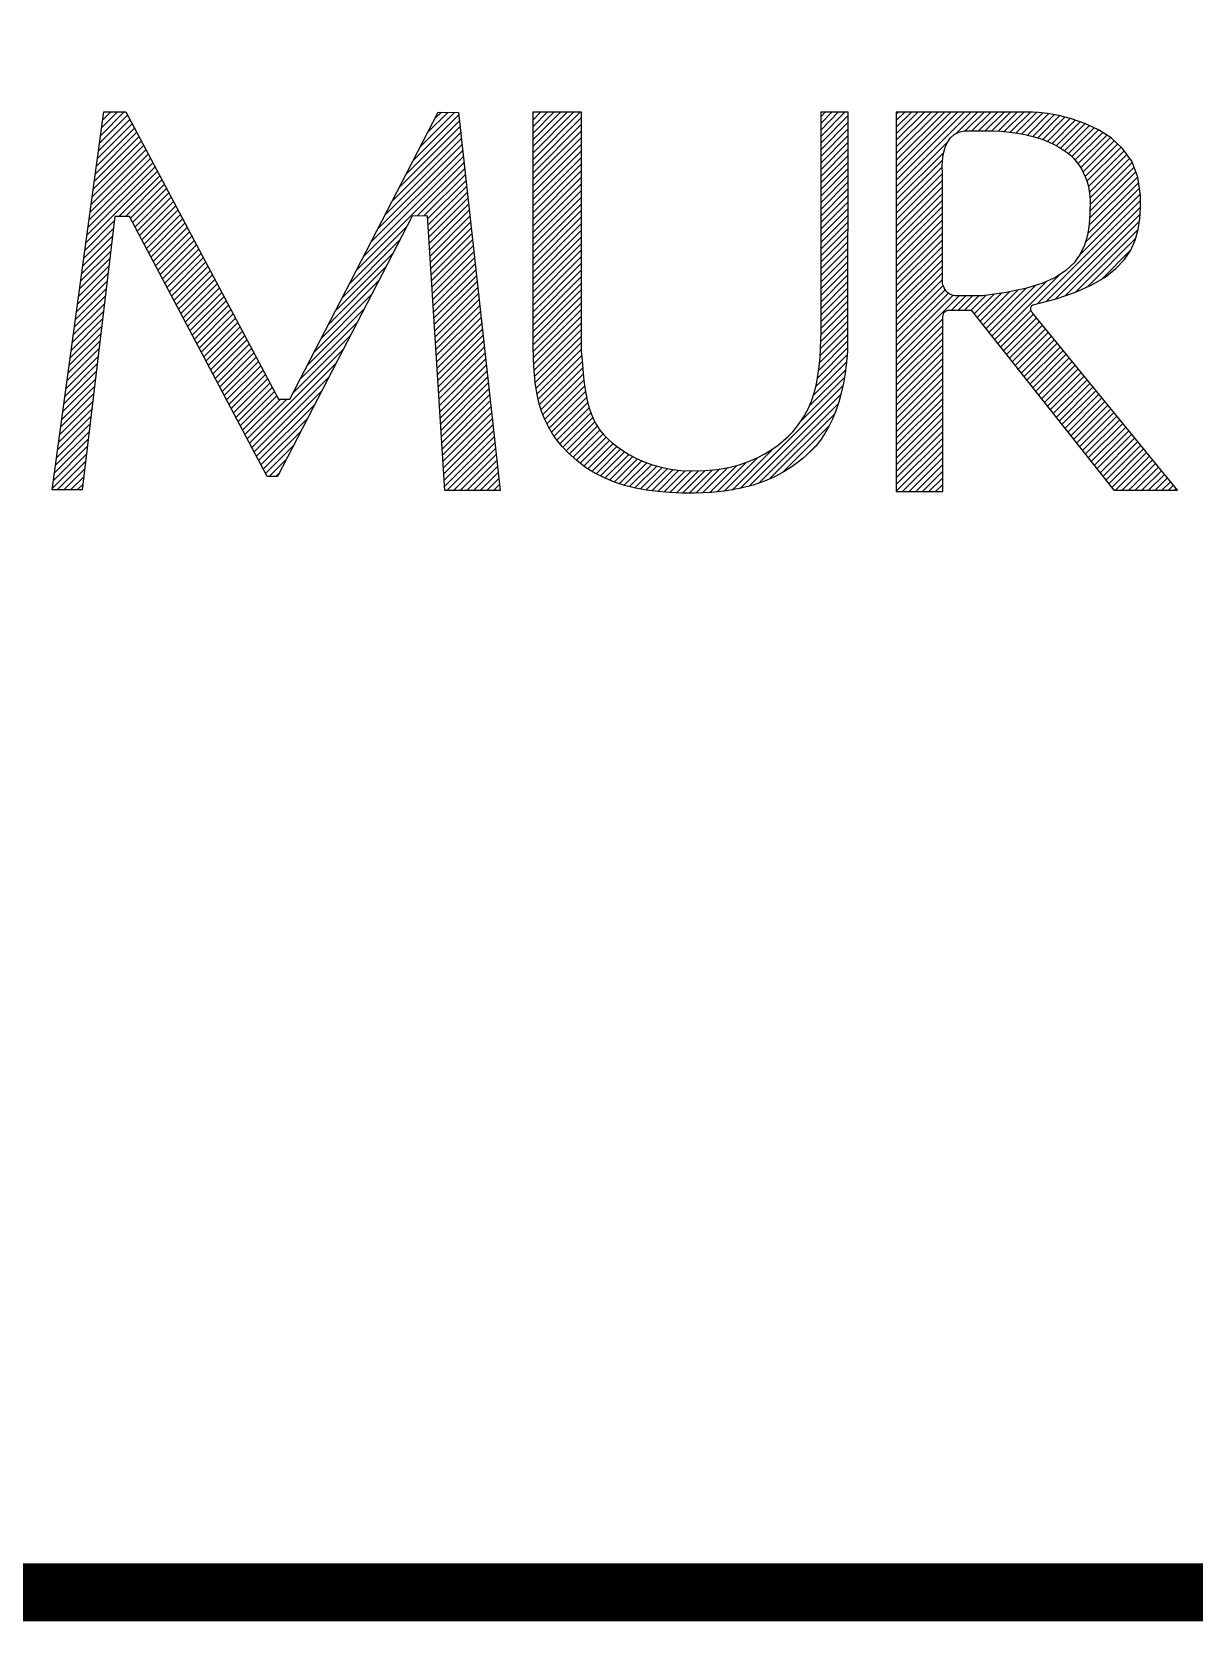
# Model space of a CAD drawing. Header units: millimetres. Extents: x 0 to 841, y 0 to 594.
# Drawn here: x 390.85 to 398.89, y 15.16 to 26.14 of the extents above; entities that cross this region are included whole.
import ezdxf

# ---------------------------------------------------------------- set-up
doc = ezdxf.new("R2010")
doc.units = ezdxf.units.MM
doc.header["$LTSCALE"] = 0.2
doc.layers.add('A1_図面枠', color=7, linetype='Continuous')
doc.layers.add('PTM', color=3, linetype='Continuous')

# ---------------------------------------------------------------- blocks, each defined once
blk = doc.blocks.new('block森村-2')
at = {"color": 0, "linetype": 'Continuous'}
for p, q in [((6857.4, 749.8), (6896.5, 1034.7)), ((6893.3, 1011.2), (6914.3, 1032.2)), ((6894.1, 1017), (6911.8, 1034.7)), ((6894.8, 1022.7), (6906.8, 1034.7)), ((6895.6, 1028.5), (6901.8, 1034.7)), ((6896.4, 1034.3), (6896.8, 1034.7)), ((6896.5, 1034.7), (6913, 1034.7)), ((6913, 1034.7), (7028.2, 818.3)), ((7036.8, 818.3), (7148.5, 1034.4)), ((7129.9, 998.4), (7164.1, 1032.6)), ((7135.3, 1008.7), (7160.8, 1034.3)), ((7140.6, 1019.1), (7155.9, 1034.3)), ((7145.9, 1029.4), (7151, 1034.4)), ((7148.5, 1034.4), (7163.9, 1034.3)), ((7163.9, 1034.3), (7195.3, 749.3)), ((7220.2, 998.8), (7256, 1034.7)), ((7220.2, 1003.8), (7251, 1034.7)), ((7220.2, 1008.8), (7246, 1034.7)), ((7220.2, 1013.8), (7241.1, 1034.7)), ((7220.2, 1018.8), (7236.1, 1034.7)), ((7220.2, 1023.8), (7231.1, 1034.7)), ((7220.2, 1028.8), (7226.1, 1034.7)), ((7220.2, 1033.8), (7221.1, 1034.7)), ((7220.2, 1034.7), (7256.5, 1034.7)), ((7220.2, 858.7), (7220.2, 1034.7)), ((7256.5, 1034.7), (7256.5, 854.5)), ((7437.3, 1016.4), (7455.6, 1034.7)), ((7437.3, 1021.3), (7450.6, 1034.7)), ((7437.3, 1026.3), (7445.6, 1034.7)), ((7437.3, 1031.3), (7440.6, 1034.7)), ((7437.3, 1034.7), (7457.6, 1034.7)), ((7437.3, 869.3), (7437.3, 1034.7)), ((7437.3, 1011.4), (7457.6, 1031.7)), ((7457.6, 1034.7), (7457.3, 854.5)), ((7494, 978.3), (7550.3, 1034.6)), ((7494, 983.3), (7545.3, 1034.6)), ((7494, 988.3), (7540.3, 1034.6)), ((7494, 993.3), (7535.3, 1034.6)), ((7494, 998.3), (7530.3, 1034.6)), ((7494, 1003.3), (7525.4, 1034.6)), ((7494, 1008.3), (7520.4, 1034.6)), ((7494, 1013.3), (7515.4, 1034.6)), ((7494, 1018.2), (7510.4, 1034.6)), ((7494, 1023.2), (7505.4, 1034.6)), ((7494, 1028.2), (7500.4, 1034.6)), ((7494, 1033.2), (7495.4, 1034.6)), ((7539, 1018.3), (7555.3, 1034.6)), ((7546.1, 1020.4), (7560.3, 1034.6)), ((7551.1, 1020.4), (7565.3, 1034.6)), ((7556, 1020.4), (7570.3, 1034.6)), ((7561, 1020.4), (7575.3, 1034.6)), ((7566, 1020.4), (7580.2, 1034.6)), ((7570.8, 1020.2), (7585.2, 1034.6)), ((7575.5, 1019.9), (7590.2, 1034.6)), ((7580, 1019.4), (7595.2, 1034.6)), ((7584.4, 1018.9), (7599.9, 1034.3)), ((7588.7, 1018.1), (7604.4, 1033.8)), ((7592.9, 1017.3), (7608.8, 1033.2)), ((7596.9, 1016.3), (7613, 1032.5)), ((7600.8, 1015.2), (7617.2, 1031.7)), ((7604.5, 1013.9), (7621.2, 1030.7)), ((6890.1, 988), (6921.2, 1019.2)), ((6890.9, 993.8), (6919.5, 1022.5)), ((6891.7, 999.6), (6917.8, 1025.7)), ((6892.5, 1005.4), (6916, 1029)), ((7113.9, 967.4), (7165.6, 1019.1)), ((7119.3, 977.8), (7165.1, 1023.6)), ((7124.6, 988.1), (7164.6, 1028.1)), ((7220.2, 993.9), (7256.5, 1030.2)), ((7220.2, 988.9), (7256.5, 1025.2)), ((7220.2, 983.9), (7256.5, 1020.2)), ((7437.3, 1006.4), (7457.5, 1026.7)), ((7437.3, 1001.4), (7457.5, 1021.7)), ((7537.6, 1017.6), (7541.1, 1019.4)), ((7541.1, 1019.4), (7545.5, 1020.4)), ((7545.5, 1020.4), (7566.2, 1020.4)), ((7566.2, 1020.4), (7573.1, 1020.1)), ((7573.1, 1020.1), (7579.5, 1019.5)), ((7579.5, 1019.5), (7585.4, 1018.7)), ((7585.4, 1018.7), (7591, 1017.7)), ((7608, 1012.5), (7625.2, 1029.7)), ((7611.5, 1011), (7629, 1028.5)), ((7614.8, 1009.3), (7632.7, 1027.2)), ((7617.9, 1007.4), (7636.4, 1025.9)), ((7620.9, 1005.5), (7639.8, 1024.4)), ((7623.8, 1003.3), (7643.2, 1022.8)), ((7626.4, 1001), (7646.6, 1021.2)), ((7628.8, 998.4), (7649.7, 1019.2)), ((6887.7, 970.7), (6926.4, 1009.4)), ((6888.5, 976.5), (6924.7, 1012.7)), ((6889.3, 982.3), (6923, 1015.9)), ((7103.3, 946.8), (7166.6, 1010.1)), ((7108.6, 957.1), (7166.1, 1014.6)), ((7220.2, 978.9), (7256.5, 1015.2)), ((7220.2, 973.9), (7256.5, 1010.2)), ((7437.3, 996.4), (7457.5, 1016.7)), ((7437.3, 991.4), (7457.5, 1011.7)), ((7437.3, 986.4), (7457.5, 1006.7)), ((7494, 973.3), (7533.1, 1012.4)), ((7529.9, 1004.3), (7531, 1008.1)), ((7531, 1008.1), (7532.6, 1011.7)), ((7532.6, 1011.7), (7534.7, 1014.9)), ((7534.7, 1014.9), (7537.6, 1017.6)), ((7591, 1017.7), (7596.1, 1016.5)), ((7596.1, 1016.5), (7600.9, 1015.2)), ((7600.9, 1015.2), (7605.3, 1013.6)), ((7605.3, 1013.6), (7609.4, 1012)), ((7609.4, 1012), (7613.2, 1010.1)), ((7613.2, 1010.1), (7616.7, 1008.2)), ((7616.7, 1008.2), (7620, 1006.1)), ((7631, 995.6), (7652.7, 1017.3)), ((7633, 992.6), (7655.7, 1015.3)), ((7634.8, 989.4), (7658.4, 1013)), ((7636.4, 986), (7661, 1010.6)), ((7637.8, 982.4), (7663.6, 1008.2)), ((6884.5, 947.6), (6933.4, 996.4)), ((6885.3, 953.3), (6931.6, 999.7)), ((6886.1, 959.1), (6929.9, 1002.9)), ((6886.9, 964.9), (6928.2, 1006.2)), ((7087.3, 915.8), (7168.1, 996.6)), ((7092.6, 926.1), (7167.6, 1001.1)), ((7097.9, 936.5), (7167.1, 1005.6)), ((7220.2, 968.9), (7256.5, 1005.2)), ((7220.2, 963.9), (7256.5, 1000.2)), ((7220.2, 958.9), (7256.5, 995.3)), ((7437.3, 981.4), (7457.5, 1001.7)), ((7437.3, 976.4), (7457.5, 996.7)), ((7494, 968.4), (7529.9, 1004.2)), ((7494, 963.4), (7529, 998.3)), ((7528.7, 994.1), (7528.9, 997.1)), ((7528.9, 997.1), (7529.2, 1000.6)), ((7529.2, 1000.6), (7529.9, 1004.3)), ((7620, 1006.1), (7623, 1004)), ((7623, 1004), (7625.4, 1002.1)), ((7625.4, 1002.1), (7627.6, 999.8)), ((7627.6, 999.8), (7629.8, 997.4)), ((7629.8, 997.4), (7631.7, 994.7)), ((7631.7, 994.7), (7633.6, 991.7)), ((7638.9, 978.5), (7665.9, 1005.5)), ((7639.7, 974.3), (7668, 1002.6)), ((7640.1, 969.8), (7670, 999.7)), ((7640.2, 964.8), (7672, 996.6)), ((6882.9, 936), (6936.8, 989.9)), ((6883.7, 941.8), (6935.1, 993.2)), ((6907.7, 955.8), (6938.6, 986.6)), ((6912.7, 955.8), (6940.3, 983.4)), ((7132.7, 956.3), (7168.6, 992.1)), ((7137.8, 956.3), (7169.1, 987.6)), ((7140.7, 954.3), (7169.6, 983.1)), ((7220.2, 953.9), (7256.5, 990.3)), ((7220.2, 948.9), (7256.5, 985.3)), ((7437.3, 971.5), (7457.5, 991.7)), ((7437.3, 966.5), (7457.5, 986.7)), ((7494, 958.4), (7528.7, 993.1)), ((7494, 953.4), (7528.8, 988.2)), ((7494, 948.4), (7528.8, 983.2)), ((7528.7, 991.7), (7528.7, 994.1)), ((7528.8, 990.1), (7528.7, 991.7)), ((7528.8, 989.5), (7528.8, 990.1)), ((7633.6, 991.7), (7635.2, 988.6)), ((7635.2, 988.6), (7636.7, 985.4)), ((7636.7, 985.4), (7637.9, 982)), ((7639.3, 949), (7676.2, 985.9)), ((7639.8, 954.5), (7674.8, 989.5)), ((7640.1, 959.8), (7673.4, 993)), ((6916.5, 954.6), (6942, 980.1)), ((6918.2, 951.3), (6943.8, 976.9)), ((6920, 948.1), (6945.5, 973.6)), ((7141, 949.6), (7170.1, 978.7)), ((7141.3, 944.9), (7170.6, 974.2)), ((7220.2, 944), (7256.5, 980.3)), ((7220.2, 939), (7256.5, 975.3)), ((7437.3, 961.5), (7457.5, 981.7)), ((7437.3, 956.5), (7457.5, 976.7)), ((7437.3, 951.5), (7457.5, 971.7)), ((7494, 943.4), (7528.8, 978.2)), ((7494, 938.4), (7528.8, 973.2)), ((7632.9, 927.6), (7678, 972.8)), ((7636.6, 936.4), (7677.5, 977.2)), ((7637.9, 982), (7638.9, 978.5)), ((7638.4, 943.1), (7676.9, 981.6)), ((7638.9, 978.5), (7639.6, 974.9)), ((7639.6, 974.9), (7640.1, 971.3)), ((7640.1, 971.3), (7640.2, 967.6)), ((6921.7, 944.8), (6947.2, 970.4)), ((6923.4, 941.5), (6949, 967.1)), ((6925.1, 938.3), (6950.7, 963.8)), ((6926.9, 935), (6952.4, 960.6)), ((7141.6, 940.2), (7171, 969.7)), ((7141.9, 935.5), (7171.5, 965.2)), ((7142.2, 930.8), (7172, 960.7)), ((7220.2, 934), (7256.5, 970.3)), ((7220.2, 929), (7256.5, 965.3)), ((7220.2, 924), (7256.5, 960.3)), ((7437.3, 946.5), (7457.5, 966.7)), ((7437.3, 941.5), (7457.4, 961.7)), ((7494, 933.4), (7528.8, 968.2)), ((7494, 928.4), (7528.8, 963.3)), ((7600.5, 890.2), (7678.2, 967.9)), ((7607.2, 892), (7678.2, 963)), ((7640.1, 958.5), (7639.5, 949.9)), ((7640.2, 967.6), (7640.1, 958.5)), ((6904.8, 955.8), (6880.1, 749.8)), ((6881.3, 924.4), (6903.7, 946.8)), ((6882.1, 930.2), (6904.4, 952.5)), ((6915.8, 955.8), (6904.8, 955.8)), ((7019.6, 759.9), (6915.8, 955.8)), ((6928.6, 931.8), (6954.2, 957.3)), ((6930.3, 928.5), (6955.9, 954.1)), ((6932, 925.2), (6957.6, 950.8)), ((6933.8, 922), (6959.4, 947.6)), ((7129, 956.2), (7027.5, 759.9)), ((7081.9, 905.5), (7125.1, 948.6)), ((7140.6, 956.4), (7129, 956.2)), ((7153.5, 749.3), (7140.6, 956.4)), ((7142.5, 926.1), (7172.5, 956.2)), ((7142.8, 921.4), (7173, 951.7)), ((7143.1, 916.7), (7173.5, 947.2)), ((7220.2, 919), (7256.5, 955.3)), ((7220.2, 914), (7256.5, 950.4)), ((7437.3, 936.5), (7457.4, 956.7)), ((7437.3, 931.5), (7457.4, 951.7)), ((7437.3, 926.6), (7457.4, 946.7)), ((7494, 923.5), (7528.8, 958.3)), ((7494, 918.5), (7528.8, 953.3)), ((7494, 913.5), (7528.8, 948.3)), ((7614, 893.7), (7677.9, 957.6)), ((7621.4, 896.2), (7677.3, 952.1)), ((7639.5, 949.9), (7638.2, 941.9)), ((6879.8, 912.9), (6902.4, 935.5)), ((6880.6, 918.6), (6903, 941.1)), ((6935.5, 918.7), (6961.1, 944.3)), ((6937.2, 915.4), (6962.8, 941.1)), ((6939, 912.2), (6964.6, 937.8)), ((6940.7, 908.9), (6966.3, 934.5)), ((7076.6, 895.2), (7119.7, 938.3)), ((7143.3, 912), (7174, 942.7)), ((7143.6, 907.3), (7174.5, 938.2)), ((7220.2, 909), (7256.5, 945.4)), ((7220.2, 904), (7256.5, 940.4)), ((7220.2, 899.1), (7256.5, 935.4)), ((7437.3, 921.6), (7457.4, 941.7)), ((7437.3, 916.6), (7457.4, 936.7)), ((7494, 908.5), (7528.8, 943.3)), ((7494, 903.5), (7528.8, 938.3)), ((7628.9, 898.7), (7676.4, 946.2)), ((7638.2, 941.9), (7636.1, 934.3)), ((7637.9, 902.7), (7674.5, 939.3)), ((6878.2, 901.3), (6901, 924.1)), ((6879, 907.1), (6901.7, 929.8)), ((6942.4, 905.7), (6968, 931.3)), ((6944.1, 902.4), (6969.8, 928)), ((6945.9, 899.1), (6971.5, 924.8)), ((7071.3, 884.8), (7114.4, 928)), ((7143.9, 902.6), (7175, 933.7)), ((7144.2, 897.9), (7175.5, 929.2)), ((7144.5, 893.3), (7176, 924.7)), ((7220.2, 894.1), (7256.5, 930.4)), ((7220.2, 889.1), (7256.5, 925.4)), ((7437.3, 911.6), (7457.4, 931.7)), ((7437.3, 906.6), (7457.4, 926.7)), ((7494, 898.5), (7528.8, 933.3)), ((7494, 893.5), (7528.8, 928.3)), ((7494, 888.5), (7528.8, 923.3)), ((7632.8, 927.4), (7628.2, 921)), ((7636.1, 934.3), (7632.8, 927.4)), ((7648.7, 908.5), (7670.9, 930.7)), ((6876.6, 889.7), (6899.6, 912.8)), ((6877.4, 895.5), (6900.3, 918.5)), ((6947.6, 895.9), (6973.2, 921.5)), ((6949.3, 892.6), (6975, 918.3)), ((6951, 889.4), (6976.7, 915)), ((6952.8, 886.1), (6978.4, 911.8)), ((7065.9, 874.5), (7109, 917.6)), ((7144.8, 888.6), (7176.5, 920.2)), ((7145.1, 883.9), (7177, 915.7)), ((7145.4, 879.2), (7177.5, 911.2)), ((7220.2, 884.1), (7256.5, 920.4)), ((7220.2, 879.1), (7256.5, 915.4)), ((7437.3, 901.6), (7457.4, 921.7)), ((7437.3, 896.6), (7457.4, 916.7)), ((7437.3, 891.6), (7457.4, 911.8)), ((7494, 883.5), (7528.8, 918.4)), ((7494, 878.6), (7528.8, 913.4)), ((7568.2, 863), (7617.7, 912.4)), ((7622, 915.2), (7614, 910)), ((7628.2, 921), (7622, 915.2)), ((6875, 878.2), (6898.3, 901.4)), ((6875.8, 884), (6899, 907.1)), ((6954.5, 882.8), (6980.2, 908.5)), ((6956.2, 879.6), (6981.9, 905.2)), ((6957.9, 876.3), (6983.6, 902)), ((6959.7, 873), (6985.4, 898.7)), ((7060.6, 864.2), (7103.7, 907.3)), ((7145.7, 874.5), (7178, 906.8)), ((7146, 869.8), (7178.5, 902.3)), ((7220.2, 874.1), (7256.5, 910.4)), ((7220.2, 869.1), (7256.5, 905.5)), ((7220.2, 864.1), (7256.5, 900.5)), ((7437.3, 886.6), (7457.4, 906.8)), ((7437.3, 881.7), (7457.4, 901.8)), ((7494, 873.6), (7528.8, 908.4)), ((7494, 868.6), (7529.4, 903.9)), ((7494, 863.6), (7531, 900.5)), ((7528.8, 906.8), (7528.8, 906.9)), ((7528.9, 906.3), (7528.8, 906.8)), ((7529, 905.5), (7528.9, 906.3)), ((7529.2, 904.5), (7529, 905.5)), ((7529.6, 903.3), (7529.2, 904.5)), ((7530.1, 902.1), (7529.6, 903.3)), ((7530.8, 900.8), (7530.1, 902.1)), ((7531.7, 899.6), (7530.8, 900.8)), ((7532.9, 898.4), (7531.7, 899.6)), ((7557.2, 876.9), (7579.3, 899)), ((7559.4, 874.1), (7585.7, 900.4)), ((7561.6, 871.3), (7592.1, 901.8)), ((7563.8, 868.5), (7599.3, 904.1)), ((7566, 865.8), (7607.3, 907)), ((7591.6, 901.6), (7576.9, 898.5)), ((7603.9, 905.5), (7591.6, 901.6)), ((7614, 910), (7603.9, 905.5)), ((6873.4, 866.6), (6896.9, 890.1)), ((6874.2, 872.4), (6897.6, 895.8)), ((6961.4, 869.8), (6987.1, 895.5)), ((6963.1, 866.5), (6988.8, 892.2)), ((6964.9, 863.3), (6990.6, 889)), ((7049.9, 843.6), (7093, 886.6)), ((7055.3, 853.9), (7098.3, 897)), ((7146.3, 865.1), (7179, 897.8)), ((7146.6, 860.4), (7179.5, 893.3)), ((7146.9, 855.7), (7180, 888.8)), ((7220.2, 859.1), (7256.5, 895.5)), ((7220.3, 854.2), (7256.5, 890.5)), ((7437.2, 866.7), (7457.3, 886.8)), ((7437.3, 876.7), (7457.4, 896.8)), ((7437.3, 871.7), (7457.3, 891.8)), ((7494, 858.6), (7533.4, 898)), ((7494, 853.6), (7536.8, 896.4)), ((7494, 848.6), (7541.4, 896)), ((7534.4, 897.4), (7532.9, 898.4)), ((7536.1, 896.6), (7534.4, 897.4)), ((7535.6, 885.3), (7546.4, 896)), ((7538.3, 896), (7536.1, 896.6)), ((7559.4, 896), (7538.3, 896)), ((7540.6, 885.3), (7551.4, 896)), ((7545.6, 885.3), (7556.4, 896)), ((7550.6, 885.2), (7561.7, 896.3)), ((7552.8, 882.5), (7567.5, 897.2)), ((7555, 879.7), (7573.3, 898)), ((7576.9, 898.5), (7559.4, 896)), ((6871.8, 855), (6895.6, 878.8)), ((6872.6, 860.8), (6896.2, 884.4)), ((6966.6, 860), (6992.3, 885.7)), ((6968.3, 856.7), (6994, 882.5)), ((6970, 853.5), (6995.8, 879.2)), ((6971.8, 850.2), (6997.5, 875.9)), ((7044.6, 833.2), (7087.7, 876.3)), ((7147.2, 851), (7180.5, 884.3)), ((7147.5, 846.3), (7181, 879.8)), ((7147.8, 841.6), (7181.4, 875.3)), ((7220.3, 849.3), (7256.5, 885.5)), ((7220.6, 844.6), (7256.5, 880.5)), ((7220.8, 839.9), (7256.5, 875.5)), ((7437, 856.4), (7457.3, 876.8)), ((7437.1, 861.6), (7457.3, 881.8)), ((7494, 843.6), (7529.1, 878.7)), ((7570.5, 860.2), (7595.7, 885.4)), ((7572.7, 857.4), (7597.5, 882.2)), ((7574.9, 854.6), (7599.7, 879.5)), ((7577.1, 851.8), (7602, 876.7)), ((6870.2, 843.5), (6894.2, 867.4)), ((6871, 849.3), (6894.9, 873.1)), ((6973.5, 846.9), (6999.2, 872.7)), ((6975.2, 843.7), (7001, 869.4)), ((6976.9, 840.4), (7002.7, 866.2)), ((6978.7, 837.2), (7004.4, 862.9)), ((7039.3, 822.9), (7082.3, 866)), ((7148, 836.9), (7181.9, 870.8)), ((7148.3, 832.2), (7182.4, 866.3)), ((7221.3, 835.3), (7256.5, 870.5)), ((7221.8, 830.8), (7256.5, 865.5)), ((7436.2, 845.7), (7457.3, 866.8)), ((7436.7, 851.2), (7457.3, 871.8)), ((7437, 856.2), (7437.2, 862.8)), ((7437.2, 862.8), (7437.3, 869.3)), ((7494, 838.6), (7529.1, 873.7)), ((7494, 833.7), (7529.1, 868.7)), ((7494, 828.7), (7529.1, 863.7)), ((7579.3, 849.1), (7604.2, 874)), ((7581.5, 846.3), (7606.5, 871.3)), ((7583.7, 843.5), (7608.7, 868.5)), ((7585.9, 840.7), (7611, 865.8)), ((7588.1, 837.9), (7613.2, 863)), ((6868.6, 831.9), (6892.8, 856.1)), ((6869.4, 837.7), (6893.5, 861.8)), ((6980.4, 833.9), (7006.2, 859.7)), ((6982.1, 830.6), (7007.9, 856.4)), ((6983.9, 827.4), (7009.6, 853.2)), ((7006.3, 785), (7077, 855.6)), ((7148.6, 827.5), (7182.9, 861.8)), ((7148.9, 822.8), (7183.4, 857.3)), ((7149.2, 818.1), (7183.9, 852.8)), ((7220.4, 848.6), (7220.2, 858.7)), ((7222.4, 826.5), (7256.5, 860.6)), ((7223.2, 822.2), (7256.5, 855.6)), ((7224.1, 818.2), (7256.8, 850.9)), ((7256.5, 854.5), (7257.1, 847.5)), ((7433.3, 827.8), (7457.1, 851.6)), ((7434.6, 834.1), (7457.3, 856.8)), ((7435.6, 840.1), (7457.3, 861.8)), ((7436.6, 849.5), (7437, 856.2)), ((7457.3, 854.5), (7456.6, 846)), ((7494, 823.7), (7529.1, 858.8)), ((7494, 818.7), (7529.1, 853.8)), ((7590.3, 835.1), (7615.4, 860.3)), ((7592.5, 832.4), (7617.7, 857.5)), ((7594.7, 829.6), (7619.9, 854.8)), ((7596.9, 826.8), (7622.2, 852.1)), ((6866.3, 814.6), (6890.8, 839.1)), ((6867.1, 820.3), (6891.5, 844.8)), ((6867.8, 826.1), (6892.2, 850.4)), ((6985.6, 824.1), (7011.4, 849.9)), ((6987.3, 820.9), (7013.1, 846.6)), ((6989, 817.6), (7014.8, 843.4)), ((6990.8, 814.3), (7016.6, 840.1)), ((7008, 781.7), (7071.6, 845.3)), ((7149.5, 813.4), (7184.4, 848.3)), ((7149.8, 808.7), (7184.9, 843.8)), ((7150.1, 804), (7185.4, 839.4)), ((7220.9, 839.3), (7220.4, 848.6)), ((7221.8, 830.7), (7220.9, 839.3)), ((7225.1, 814.2), (7257.2, 846.3)), ((7226.2, 810.3), (7257.6, 841.7)), ((7257.1, 847.5), (7257.6, 840.9)), ((7257.6, 840.9), (7258.3, 834.6)), ((7428.4, 812.9), (7455.9, 840.4)), ((7431.4, 820.9), (7456.6, 846.1)), ((7435, 836.1), (7436, 842.8)), ((7436, 842.8), (7436.6, 849.5)), ((7456.6, 846), (7455.6, 837.9)), ((7494, 813.7), (7529.1, 848.8)), ((7494, 808.7), (7529.1, 843.8)), ((7494, 803.7), (7529.1, 838.8)), ((7599.1, 824), (7624.4, 849.3)), ((7601.3, 821.2), (7626.7, 846.6)), ((7603.5, 818.4), (7628.9, 843.8)), ((7605.7, 815.7), (7631.2, 841.1)), ((6864.7, 803), (6889.4, 827.7)), ((6865.5, 808.8), (6890.1, 833.4)), ((6992.5, 811.1), (7018.3, 836.9)), ((6994.2, 807.8), (7020, 833.6)), ((6995.9, 804.5), (7021.8, 830.4)), ((6997.7, 801.3), (7023.5, 827.1)), ((7009.8, 778.4), (7066.3, 835)), ((7150.4, 799.3), (7185.9, 834.9)), ((7150.7, 794.7), (7186.4, 830.4)), ((7223, 822.9), (7221.8, 830.7)), ((7227.6, 806.7), (7258, 837.1)), ((7229, 803.1), (7258.5, 832.6)), ((7230.6, 799.7), (7259.1, 828.2)), ((7258.3, 834.6), (7259, 828.5)), ((7259, 828.5), (7259.9, 822.8)), ((7376.3, 750.9), (7453.9, 828.4)), ((7422.3, 801.9), (7455, 834.6)), ((7432.1, 823), (7433.8, 829.5)), ((7433.8, 829.5), (7435, 836.1)), ((7454.3, 830.2), (7452.6, 822.8)), ((7455.6, 837.9), (7454.3, 830.2)), ((7494, 798.7), (7529.1, 833.8)), ((7494, 793.7), (7529.1, 828.8)), ((7608, 812.9), (7633.4, 838.3)), ((7610.2, 810.1), (7635.7, 835.6)), ((7612.4, 807.3), (7637.9, 832.8)), ((7614.6, 804.5), (7640.1, 830.1)), ((7616.8, 801.7), (7642.4, 827.4)), ((6863.1, 791.4), (6888.1, 816.4)), ((6863.9, 797.2), (6888.8, 822.1)), ((6999.4, 798), (7025.2, 823.9)), ((7001.1, 794.8), (7027, 820.6)), ((7002.9, 791.5), (7029.6, 818.3)), ((7004.6, 788.2), (7034.6, 818.3)), ((7011.5, 775.2), (7061, 824.7)), ((7028.2, 818.3), (7036.8, 818.3)), ((7151, 790), (7186.9, 825.9)), ((7151.3, 785.3), (7187.4, 821.4)), ((7151.6, 780.6), (7187.9, 816.9)), ((7224.6, 815.7), (7223, 822.9)), ((7226.6, 809), (7224.6, 815.7)), ((7232.3, 796.4), (7259.8, 823.9)), ((7234.1, 793.3), (7260.6, 819.7)), ((7236.1, 790.3), (7261.5, 815.6)), ((7259.9, 822.8), (7261, 817.4)), ((7261, 817.4), (7262.3, 812.2)), ((7383.1, 752.6), (7452.4, 821.9)), ((7390.3, 754.9), (7450.4, 815)), ((7427.3, 810.5), (7430, 816.6)), ((7430, 816.6), (7432.1, 823)), ((7450.7, 815.9), (7448.5, 809.4)), ((7452.6, 822.8), (7450.7, 815.9)), ((7494, 788.8), (7529.1, 823.8)), ((7494, 783.8), (7529.1, 818.8)), ((7619, 799), (7644.6, 824.6)), ((7621.2, 796.2), (7646.9, 821.9)), ((7623.4, 793.4), (7649.1, 819.1)), ((7625.6, 790.6), (7651.4, 816.4)), ((6861.5, 779.9), (6886.7, 805.1)), ((6862.3, 785.6), (6887.4, 810.7)), ((7013.2, 771.9), (7055.6, 814.3)), ((7014.9, 768.7), (7050.3, 804)), ((7151.9, 775.9), (7188.4, 812.4)), ((7152.2, 771.2), (7188.9, 807.9)), ((7152.5, 766.5), (7189.4, 803.4)), ((7229, 802.9), (7226.6, 809)), ((7231.8, 797.3), (7229, 802.9)), ((7238.2, 787.3), (7262.5, 811.7)), ((7240.4, 784.6), (7263.7, 807.9)), ((7242.7, 781.9), (7265.2, 804.4)), ((7262.3, 812.2), (7263.9, 807.4)), ((7263.9, 807.4), (7265.8, 802.9)), ((7265.8, 802.9), (7268, 798.8)), ((7398.5, 758.1), (7447.6, 807.2)), ((7420.4, 799), (7424.2, 804.6)), ((7424.2, 804.6), (7427.3, 810.5)), ((7446, 803.2), (7443.2, 797.5)), ((7448.5, 809.4), (7446, 803.2)), ((7494, 778.8), (7529.1, 813.9)), ((7494, 773.8), (7529.1, 808.9)), ((7494, 768.8), (7529.1, 803.9)), ((7627.8, 787.8), (7653.6, 813.6)), ((7630, 785), (7655.9, 810.9)), ((7632.2, 782.3), (7658.1, 808.1)), ((7634.4, 779.5), (7660.3, 805.4)), ((7636.6, 776.7), (7662.6, 802.7)), ((6859.9, 768.3), (6885.4, 793.7)), ((6860.7, 774.1), (6886, 799.4)), ((7016.7, 765.4), (7044.9, 793.7)), ((7152.8, 761.8), (7189.9, 798.9)), ((7153, 757.1), (7190.4, 794.4)), ((7234.9, 792), (7231.8, 797.3)), ((7238.4, 787), (7234.9, 792)), ((7245.1, 779.3), (7266.8, 801)), ((7247.6, 776.9), (7268.6, 797.8)), ((7250.3, 774.5), (7270.6, 794.8)), ((7252.9, 772.1), (7272.9, 792.1)), ((7268, 798.8), (7270.5, 794.9)), ((7270.5, 794.9), (7273.5, 791.3)), ((7273.5, 791.3), (7276.5, 788.4)), ((7408.3, 762.9), (7443.5, 798.1)), ((7412.7, 790.4), (7416, 793.7)), ((7416, 793.7), (7420.4, 799)), ((7440.2, 792.3), (7436.9, 787.4)), ((7443.2, 797.5), (7440.2, 792.3)), ((7494, 763.8), (7529.1, 798.9)), ((7494, 758.8), (7529.1, 793.9)), ((7638.8, 773.9), (7664.8, 799.9)), ((7641, 771.1), (7667.1, 797.2)), ((7643.2, 768.3), (7669.3, 794.4)), ((7645.4, 765.6), (7671.6, 791.7)), ((6858.3, 756.7), (6884, 782.4)), ((6859.1, 762.5), (6884.7, 788.1)), ((7018.4, 762.1), (7039.6, 783.3)), ((7153.3, 752.4), (7190.9, 789.9)), ((7155.2, 749.3), (7191.4, 785.4)), ((7160.2, 749.3), (7191.9, 780.9)), ((7242.4, 782.3), (7238.4, 787)), ((7246.7, 777.7), (7242.4, 782.3)), ((7255.7, 770), (7275.3, 789.5)), ((7258.5, 767.8), (7277.9, 787.1)), ((7261.5, 765.8), (7280.5, 784.8)), ((7264.6, 763.9), (7283.3, 782.6)), ((7267.7, 762), (7286.2, 780.5)), ((7276.5, 788.4), (7279.9, 785.3)), ((7279.9, 785.3), (7283.7, 782.2)), ((7283.7, 782.2), (7288.1, 779.2)), ((7288.1, 779.2), (7292.9, 776.3)), ((7370.2, 749.7), (7401.9, 781.5)), ((7394.9, 777), (7400.2, 780.2)), ((7400.2, 780.2), (7404.9, 783.6)), ((7404.9, 783.6), (7409, 787)), ((7409, 787), (7412.7, 790.4)), ((7425.9, 775.5), (7433.4, 783)), ((7429.6, 778.9), (7426.9, 776.4)), ((7433.3, 782.9), (7429.6, 778.9)), ((7436.9, 787.4), (7433.3, 782.9)), ((7494, 753.8), (7529.1, 788.9)), ((7494, 748.8), (7529.1, 783.9)), ((7498.7, 748.5), (7529.1, 778.9)), ((7647.7, 762.8), (7673.8, 788.9)), ((7649.9, 760), (7676.1, 786.2)), ((7652.1, 757.2), (7678.3, 783.4)), ((7654.3, 754.4), (7680.5, 780.7)), ((6857.5, 750.9), (6883.3, 776.7)), ((6861.3, 749.8), (6882.6, 771.1)), ((7021.2, 759.9), (7034.3, 773)), ((7165.2, 749.3), (7192.3, 776.4)), ((7170.2, 749.3), (7192.8, 771.9)), ((7175.2, 749.3), (7193.3, 767.5)), ((7253.1, 771.9), (7246.7, 777.7)), ((7259.8, 766.8), (7253.1, 771.9)), ((7266.8, 762.5), (7259.8, 766.8)), ((7271, 760.3), (7289.2, 778.5)), ((7274.3, 758.6), (7292.3, 776.6)), ((7277.9, 757.2), (7295.5, 774.9)), ((7281.4, 755.7), (7298.9, 773.2)), ((7285.2, 754.5), (7302.3, 771.7)), ((7288.9, 753.3), (7305.9, 770.3)), ((7292.9, 776.3), (7298.1, 773.5)), ((7292.9, 752.3), (7309.6, 768.9)), ((7296.9, 751.3), (7313.4, 767.8)), ((7298.1, 773.5), (7303.9, 771)), ((7301.1, 750.5), (7317.4, 766.8)), ((7303.9, 771), (7310.1, 768.7)), ((7310.1, 768.7), (7316.8, 766.9)), ((7316.8, 766.9), (7324, 765.4)), ((7353.2, 747.7), (7373.7, 768.3)), ((7358.7, 748.2), (7381.1, 770.6)), ((7359.3, 765.3), (7367.8, 766.8)), ((7364.3, 748.8), (7389.7, 774.2)), ((7367.8, 766.8), (7375.6, 768.7)), ((7375.6, 768.7), (7382.7, 771.1)), ((7382.7, 771.1), (7389.1, 773.9)), ((7389.1, 773.9), (7394.9, 777)), ((7419.4, 770.1), (7414.5, 766.7)), ((7423.5, 773.4), (7419.4, 770.1)), ((7426.9, 776.4), (7423.5, 773.4)), ((7503.7, 748.5), (7529.1, 773.9)), ((7508.7, 748.5), (7529.1, 769)), ((7656.5, 751.6), (7682.8, 778)), ((7659.4, 749.5), (7685, 775.2)), ((7664.3, 749.5), (7687.3, 772.5)), ((7669.3, 749.5), (7689.5, 769.7)), ((7674.3, 749.5), (7691.8, 767)), ((6866.3, 749.8), (6882, 765.4)), ((6871.3, 749.8), (6881.3, 759.7)), ((7027.5, 759.9), (7019.6, 759.9)), ((7026.2, 759.9), (7028.9, 762.7)), ((7180.2, 749.3), (7193.8, 763)), ((7185.2, 749.3), (7194.3, 758.5)), ((7274, 758.8), (7266.8, 762.5)), ((7281.5, 755.7), (7274, 758.8)), ((7289.2, 753.2), (7281.5, 755.7)), ((7305.3, 749.7), (7321.5, 765.9)), ((7309.7, 749.1), (7325.8, 765.2)), ((7314.2, 748.6), (7330.2, 764.7)), ((7318.8, 748.2), (7334.9, 764.3)), ((7323.4, 747.8), (7339.7, 764.1)), ((7324, 765.4), (7331.7, 764.5)), ((7328.2, 747.6), (7344.8, 764.2)), ((7331.7, 764.5), (7339.9, 764.1)), ((7332.9, 747.4), (7349.9, 764.4)), ((7337.9, 747.3), (7355.4, 764.9)), ((7339.9, 764.1), (7350, 764.4)), ((7342.8, 747.3), (7361.1, 765.6)), ((7348, 747.5), (7367.1, 766.6)), ((7350, 764.4), (7359.3, 765.3)), ((7394.7, 756.4), (7386.2, 753.5)), ((7402.2, 759.7), (7394.7, 756.4)), ((7408.8, 763.2), (7402.2, 759.7)), ((7414.5, 766.7), (7408.8, 763.2)), ((7513.7, 748.5), (7529.1, 764)), ((7518.6, 748.5), (7529.1, 759)), ((7679.3, 749.5), (7694, 764.2)), ((7684.3, 749.5), (7696.3, 761.5)), ((7689.3, 749.5), (7698.5, 758.8)), ((7694.3, 749.5), (7700.8, 756)), ((6880.1, 749.8), (6857.4, 749.8)), ((6876.3, 749.8), (6880.6, 754)), ((7195.3, 749.3), (7153.5, 749.3)), ((7190.2, 749.3), (7194.8, 754)), ((7195.1, 749.3), (7195.3, 749.5)), ((7297.3, 751.2), (7289.2, 753.2)), ((7305.6, 749.7), (7297.3, 751.2)), ((7314.2, 748.6), (7305.6, 749.7)), ((7323.2, 747.8), (7314.2, 748.6)), ((7332.4, 747.4), (7323.2, 747.8)), ((7341.9, 747.3), (7332.4, 747.4)), ((7354.7, 747.8), (7341.9, 747.3)), ((7366.3, 749), (7354.7, 747.8)), ((7376.8, 751), (7366.3, 749)), ((7386.2, 753.5), (7376.8, 751)), ((7523.6, 748.5), (7529.1, 754)), ((7528.6, 748.5), (7529.1, 749)), ((7699.3, 749.5), (7703, 753.3)), ((7704.3, 749.5), (7705.2, 750.5))]:
    blk.add_line(p, q, dxfattribs=at)
blk.add_lwpolyline([(7533, 885.2), (7533.6, 885.3), (7534, 885.3), (7534.2, 885.3), (7534.3, 885.3), (7550.6, 885.3), (7658.2, 749.5), (7706, 749.5), (7597.5, 882.2), (7596.6, 883.5), (7596, 884.6), (7595.6, 885.6), (7595.5, 886.5), (7595.6, 887.2), (7595.7, 887.8), (7596, 888.3), (7596.3, 888.7), (7596.7, 889), (7596.9, 889.2), (7597.1, 889.4), (7597.2, 889.4), (7614.5, 893.9), (7629.3, 898.8), (7641.5, 904.3), (7651.6, 910.2), (7659.7, 916.6), (7666.1, 923.4), (7670.8, 930.5), (7674.2, 938.1), (7676.4, 946), (7677.7, 954.2), (7678.2, 962.7), (7678.2, 971.6), (7676.3, 985.6), (7671.6, 997.5), (7664.7, 1007.2), (7656.2, 1015.1), (7646.5, 1021.3), (7636.3, 1026), (7626.1, 1029.5), (7616.5, 1031.9), (7608.1, 1033.4), (7601.4, 1034.2), (7596.9, 1034.5), (7595.3, 1034.6), (7494, 1034.6), (7494, 748.5), (7529.1, 748.5), (7529.1, 880.3), (7529.3, 881.6), (7529.6, 882.6), (7530, 883.5), (7530.6, 884.1), (7531.2, 884.6), (7531.8, 884.9), (7532.4, 885.1)], close=True, dxfattribs=at)
blk.add_lwpolyline([(7528.8, 906.9), (7528.8, 989.5)], dxfattribs=at)

msp = doc.modelspace()

# ---------------------------------------------------------------- linework, layer by layer
at = {"layer": 'A1_図面枠', "linetype": 'ByBlock', "lineweight": -2, "const_width": 0.4}
msp.add_lwpolyline([(24.74, 578.862), (816.26, 578.862), (816.26, 15.362), (24.74, 15.362)], close=True, dxfattribs=at)

# ---------------------------------------------------------------- block references
at = {"layer": 'PTM', "linetype": 'ByBlock', "lineweight": -2, "xscale": 0.009166666250000002, "yscale": 0.009166666250000002, "zscale": 0.009166666250000002}
msp.add_blockref('block森村-2', (328.132, 16.105), dxfattribs=at)

doc.saveas('drawing.dxf')
